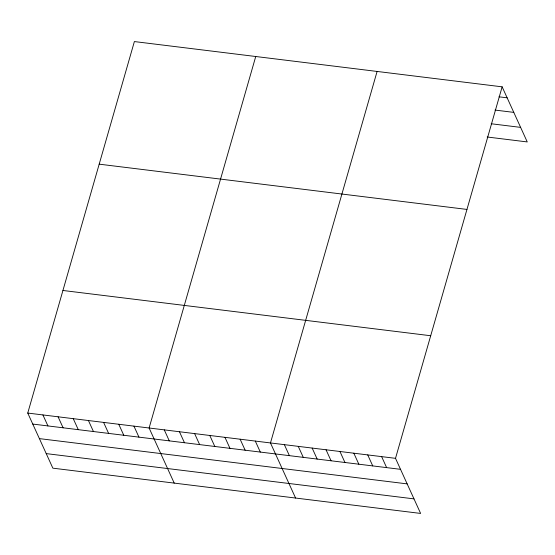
<?xml version="1.0" encoding="UTF-8"?>
<svg xmlns="http://www.w3.org/2000/svg" width="555" height="555" viewBox="0 0 555 555"><rect width="100%" height="100%" fill="white"/><g stroke="black" fill="none" stroke-linecap="round" stroke-linejoin="round"><path stroke-width="0.83" d="M502.143 86.837L395.514 458.333L420.621 513.431L52.857 468.163L27.75 413.066L134.379 41.569L502.143 86.837L527.25 141.934L487.207 137.002M255.737 56.506L149.115 428.009L174.221 483.1M377.102 71.442L270.472 442.945L295.586 498.043M498.98 96.82L507.152 97.826M494.984 110.07L513.784 112.381M491.196 123.758L520.618 127.379M99.192 164.162L466.956 209.429M62.937 290.473L430.701 335.74M27.75 413.066L395.514 458.333M32.759 424.062L400.523 469.329M39.391 438.616L407.155 483.884M46.225 453.608L413.988 498.876M381.618 456.626L386.627 467.615M367.729 454.913L372.738 465.909M353.833 453.206L358.842 464.195M339.944 451.492L344.953 462.488M326.049 449.786L331.058 460.775M312.153 448.072L317.162 459.068M298.264 446.366L303.273 457.355M284.368 444.652L289.377 455.648M255.307 441.079L260.316 452.068M240.135 439.213L245.143 450.202M224.962 437.34L229.971 448.336M209.79 435.474L214.806 446.47M194.625 433.608L199.633 444.597M179.452 431.741L184.461 442.73M164.28 429.875L169.289 440.864M133.942 426.136L138.951 437.132M118.77 424.27L123.779 435.266M103.605 422.404L108.614 433.393M88.432 420.537L93.441 431.526M73.26 418.671L78.269 429.66M58.088 416.805L63.097 427.794M42.922 414.932L47.931 425.928"/></g></svg>
